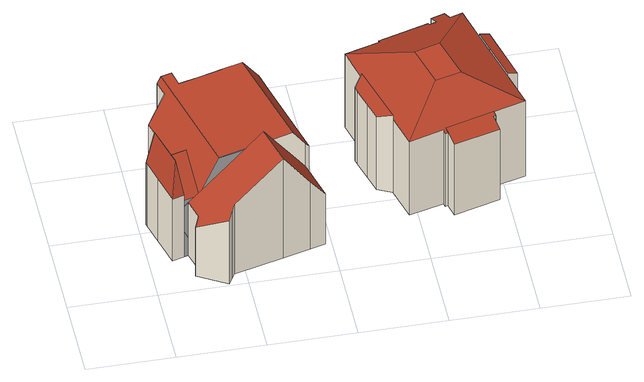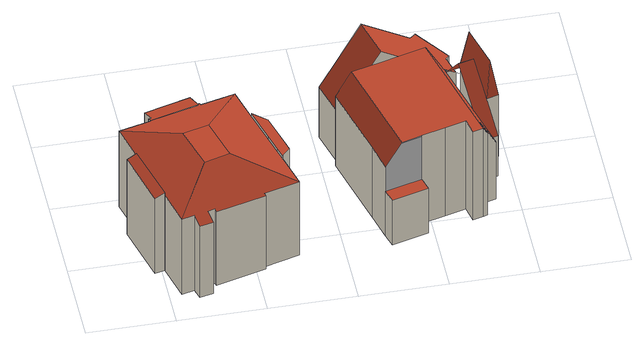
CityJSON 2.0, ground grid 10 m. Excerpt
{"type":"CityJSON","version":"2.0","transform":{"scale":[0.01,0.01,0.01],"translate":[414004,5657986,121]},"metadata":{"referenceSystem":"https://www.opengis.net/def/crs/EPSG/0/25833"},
"CityObjects":{
"building1":{"type":"Building","attributes":{"Gemeindeschluessel":14612000,"Geometrietyp2DReferenz":"3000","function":"31001_9998","roofType":"9999"},"children":["building1-1","building1-2","building1-3","building1-4","building1-5"]},
"building1-1":{"type":"BuildingPart","attributes":{"Dachtyp_tdc":"tdcFreeFormRoof","Dachneigung":81.47,"QualitaetDacherkennung":32,"Geometrietyp2DReferenz":"3000","measuredHeight":13.8,"roofType":"5000"},"parents":["building1"],"geometry":[{"type":"MultiSurface","lod":"2","boundaries":[[[0,1,2,3,4,5]],[[6,7,8,9,10]],[[7,11,12,8]],[[11,13,14,12]],[[13,15,16,14]],[[15,0,5,16]],[[11,7,6,17]],[[6,18,19,1,20,17]],[[1,0,20]],[[0,15,13,11,17,20]],[[5,4,9,8,12,14,16]]],"semantics":{"surfaces":[{"type":"WallSurface"},{"type":"RoofSurface"},{"type":"GroundSurface"}],"values":[0,0,0,0,0,0,1,1,1,1,2]}}]},
"building1-2":{"type":"BuildingPart","attributes":{"Dachtyp_tdc":"tdcPolyFlatRoof","Dachneigung":0,"QualitaetDacherkennung":59,"Geometrietyp2DReferenz":"3000","measuredHeight":6.53,"roofType":"1000"},"parents":["building1"],"geometry":[{"type":"MultiSurface","lod":"2","boundaries":[[[21,22,23,24]],[[22,25,26,23]],[[27,21,24,28]],[[27,29,25,22,21]],[[24,23,26,30,28]]],"semantics":{"surfaces":[{"type":"WallSurface"},{"type":"RoofSurface"},{"type":"GroundSurface"}],"values":[0,0,0,1,2]}}]},
"building1-3":{"type":"BuildingPart","attributes":{"Dachtyp_tdc":"tdcCutGableRoof","Dachneigung":0.033,"QualitaetDacherkennung":19,"Geometrietyp2DReferenz":"3000","measuredHeight":12.94,"roofType":"9999"},"parents":["building1"],"geometry":[{"type":"MultiSurface","lod":"2","boundaries":[[[31,32,27,28,33]],[[34,35,36,26,25]],[[35,37,38,36]],[[37,39,40,38]],[[39,41,42,43,40]],[[44,45,46,47,48]],[[45,49,50,46]],[[49,51,52,50]],[[51,53,54,52]],[[53,55,56,54]],[[55,57,58,56]],[[57,31,33,58]],[[59,41,39,37,35,34,60]],[[53,51,49,45,44,61,62,63,64,65]],[[60,32,31,57,55,53,65,66,67,68,59]],[[33,28,30,26,36,38,40,43,69,70,71,72,47,46,50,52,54,56,58]]],"semantics":{"surfaces":[{"type":"WallSurface"},{"type":"RoofSurface"},{"type":"GroundSurface"}],"values":[0,0,0,0,0,0,0,0,0,0,0,0,1,1,1,2]}}]},
"building1-4":{"type":"BuildingPart","attributes":{"Dachtyp_tdc":"tdcFreeFormRoof","Dachneigung":36.98,"QualitaetDacherkennung":19,"Geometrietyp2DReferenz":"3000","measuredHeight":14.52,"roofType":"5000"},"parents":["building1"],"geometry":[{"type":"MultiSurface","lod":"2","boundaries":[[[73,74,75,76]],[[74,77,78,75]],[[77,79,80,78]],[[79,81,82,80]],[[81,83,84,82]],[[85,86,9,8]],[[42,87,88,43]],[[87,89,90,88]],[[89,91,92,90]],[[91,93,94,92]],[[93,95,96,94]],[[95,73,76,96]],[[91,89,87,42,97,68,98]],[[98,66,99,64,100,83,86,85,83,81,79,77,74,73,95,93,91]],[[76,75,78,80,82,84,8,9,84,72,71,70,69,43,88,90,92,94,96]]],"semantics":{"surfaces":[{"type":"WallSurface"},{"type":"RoofSurface"},{"type":"GroundSurface"}],"values":[0,0,0,0,0,0,0,0,0,0,0,0,1,1,2]}}]},
"building1-5":{"type":"BuildingPart","attributes":{"Dachtyp_tdc":"tdcGableRoof","Dachneigung":47.23,"QualitaetDacherkennung":50,"Geometrietyp2DReferenz":"3000","measuredHeight":12.28,"roofType":"3100"},"parents":["building1"],"geometry":[{"type":"MultiSurface","lod":"2","boundaries":[[[101,48,47,102]],[[48,101,2,19,103,104,61]],[[10,100,105,62,104,103,18]],[[102,47,72,84,9,4]]],"semantics":{"surfaces":[{"type":"WallSurface"},{"type":"RoofSurface"},{"type":"GroundSurface"}],"values":[0,1,1,2]}}]},
"building2":{"type":"Building","attributes":{"Gemeindeschluessel":14612000,"Geometrietyp2DReferenz":"3000","function":"31001_9998","roofType":"9999"},"children":["building2-1","building2-2","building2-3","building2-4"]},
"building2-1":{"type":"BuildingPart","attributes":{"Dachtyp_tdc":"tdcPolyFlatRoof","Dachneigung":19.32,"QualitaetDacherkennung":19,"Geometrietyp2DReferenz":"3000","measuredHeight":11.03,"roofType":"2100"},"parents":["building2"],"geometry":[{"type":"MultiSurface","lod":"2","boundaries":[[[106,107,108,109,110]],[[107,111,112,108]],[[111,113,114,112]],[[113,115,116,114]],[[115,117,118,119,116]],[[115,113,111,107,106,120,117]],[[119,121,109,108,112,114,116]]],"semantics":{"surfaces":[{"type":"WallSurface"},{"type":"RoofSurface"},{"type":"GroundSurface"}],"values":[0,0,0,0,0,1,2]}}]},
"building2-2":{"type":"BuildingPart","attributes":{"Dachtyp_tdc":"tdcPolyFlatRoof","Dachneigung":21.14,"QualitaetDacherkennung":50,"Geometrietyp2DReferenz":"3000","measuredHeight":11.24,"roofType":"2100"},"parents":["building2"],"geometry":[{"type":"MultiSurface","lod":"2","boundaries":[[[122,123,124,125,126]],[[127,128,129,130,131]],[[128,132,133,129]],[[132,134,135,133]],[[134,136,137,135]],[[136,122,126,137]],[[136,134,132,128,127,123,122]],[[126,125,130,129,133,135,137]]],"semantics":{"surfaces":[{"type":"WallSurface"},{"type":"RoofSurface"},{"type":"GroundSurface"}],"values":[0,0,0,0,0,0,1,2]}}]},
"building2-3":{"type":"BuildingPart","attributes":{"Dachtyp_tdc":"tdcPolyFlatRoof","Dachneigung":21,"QualitaetDacherkennung":66,"Geometrietyp2DReferenz":"3000","measuredHeight":11.41,"roofType":"2100"},"parents":["building2"],"geometry":[{"type":"MultiSurface","lod":"2","boundaries":[[[138,139,140,141,142]],[[143,144,145,146,147]],[[144,148,149,145]],[[148,138,142,149]],[[148,144,143,139,138]],[[142,141,146,145,149]]],"semantics":{"surfaces":[{"type":"WallSurface"},{"type":"RoofSurface"},{"type":"GroundSurface"}],"values":[0,0,0,0,1,2]}}]},
"building2-4":{"type":"BuildingPart","attributes":{"Dachtyp_tdc":"tdcCutTentRoof","Dachneigung":21.09,"QualitaetDacherkennung":74,"Geometrietyp2DReferenz":"3000","measuredHeight":13.01,"roofType":"9999"},"parents":["building2"],"geometry":[{"type":"MultiSurface","lod":"2","boundaries":[[[150,151,152,153]],[[151,154,155,152]],[[154,156,157,155]],[[156,158,159,157]],[[158,160,161,159]],[[160,162,163,161]],[[162,164,145,163]],[[164,147,146,145]],[[140,165,166,141]],[[165,167,168,166]],[[167,169,170,168]],[[169,110,109,170]],[[118,171,172,119]],[[171,173,174,172]],[[173,175,176,174]],[[175,177,178,176]],[[177,131,130,178]],[[124,179,126,125]],[[179,180,181,126]],[[180,182,183,181]],[[182,184,185,183]],[[184,150,153,185]],[[167,165,140,147,164,162,186,187]],[[175,173,171,118,188,110,169,167,187,189]],[[180,179,124,131,177,175,189,190]],[[162,160,158,156,154,151,150,184,182,180,190,186]],[[190,189,187,186]],[[153,152,155,157,159,161,163,145,146,141,166,168,170,109,121,119,172,174,176,178,130,125,126,181,183,185]]],"semantics":{"surfaces":[{"type":"WallSurface"},{"type":"RoofSurface"},{"type":"GroundSurface"}],"values":[0,0,0,0,0,0,0,0,0,0,0,0,0,0,0,0,0,0,0,0,0,0,1,1,1,1,1,2]}}]}
},
"vertices":[
[86,1121,979],[223,1157,979],[223,1157,957],[223,1157,733],[223,1157,76],[86,1121,76],[390,534,979],[390,533,977],[390,533,76],[390,534,76],[390,534,903],[252,497,979],[252,497,76],[162,835,979],[162,835,76],[96,1086,984],[96,1086,76],[303,584,1455],[374,594,979],[228,1137,979],[173,1071,1452],
[1062,2166,729],[1484,2277,729],[1484,2277,76],[1062,2166,76],[1526,2118,729],[1526,2118,76],[1104,2007,729],[1104,2007,76],[1336,2068,729],[1336,2068,76],
[836,1936,1369],[1104,2007,1369],[836,1936,76],[1526,2118,1088],[1608,1802,1090],[1608,1802,76],[1840,919,1091],[1840,919,76],[1800,909,1150],[1800,909,76],[1800,908,1150],[1800,908,808],[1800,908,76],[326,1468,913],[243,1780,912],[243,1780,76],[326,1468,76],[326,1468,661],[433,1831,1282],[433,1831,76],[385,2012,1281],[385,2012,76],[430,2024,1369],[430,2024,76],[553,2055,1369],[553,2055,76],[596,1873,1369],[596,1873,76],[1653,869,1369],[1336,2068,1369],[386,1241,914],[560,590,916],[562,579,916],[587,586,964],[795,641,1369],[1107,724,1369],[1310,778,1369],[1418,807,1369],[1653,869,76],[1310,778,76],[795,641,76],[562,579,76],
[827,95,1044],[787,20,1000],[787,20,76],[827,95,76],[451,211,793],[451,211,76],[467,242,810],[467,242,76],[504,312,851],[504,312,76],[442,547,851],[442,547,76],[390,533,810],[390,534,810],[1923,438,811],[1923,438,76],[1752,393,1062],[1752,393,76],[1435,310,1528],[1435,310,76],[869,163,1087],[869,163,76],[869,162,1087],[869,162,76],[1653,869,1025],[1310,778,1528],[795,641,1126],[509,565,903],
[152,1422,660],[152,1422,76],[306,848,1303],[479,894,1303],[562,579,903],
[3883,987,1168],[3895,941,1151],[3895,941,65],[3883,987,65],[3883,987,1161],[3868,934,1151],[3868,934,65],[3909,777,1094],[3909,777,65],[3382,634,1094],[3382,634,65],[3340,791,1152],[3340,791,1131],[3340,791,65],[3328,837,1168],[3328,837,65],
[2599,1831,1187],[2601,1833,1188],[2601,1833,1139],[2601,1833,65],[2599,1831,65],[2798,1114,1190],[2631,1189,1135],[2631,1189,65],[2798,1114,65],[2798,1114,1140],[2575,1394,1134],[2575,1394,65],[2512,1625,1134],[2512,1625,65],[2497,1688,1135],[2497,1688,65],
[4255,1539,1161],[4142,1509,1206],[4142,1509,1168],[4142,1509,65],[4255,1539,65],[3964,2183,1206],[3965,2183,1206],[3965,2183,65],[3964,2183,65],[3964,2183,1166],[4077,2213,1161],[4077,2213,65],
[3466,2525,1143],[3475,2491,1158],[3475,2491,65],[3466,2525,65],[3555,2513,1159],[3555,2513,65],[3521,2640,1105],[3521,2640,65],[3676,2681,1109],[3676,2681,65],[3710,2554,1162],[3710,2554,65],[3856,2593,1165],[3856,2593,65],[3965,2183,1166],[4140,1508,1169],[4140,1508,65],[4253,1088,1169],[4253,1088,65],[3882,990,1162],[3882,990,65],[3311,783,1131],[3311,783,65],[3298,828,1149],[3298,828,65],[2906,722,1141],[2906,722,65],[2801,1113,1141],[2801,1113,65],[2599,1831,1138],[2492,2228,1138],[2492,2228,65],[2899,2338,1146],[2899,2338,65],[2889,2371,1132],[2889,2371,65],[3487,1962,1366],[3621,1465,1366],[3328,837,1150],[3319,1388,1362],[3187,1877,1362]
]}
